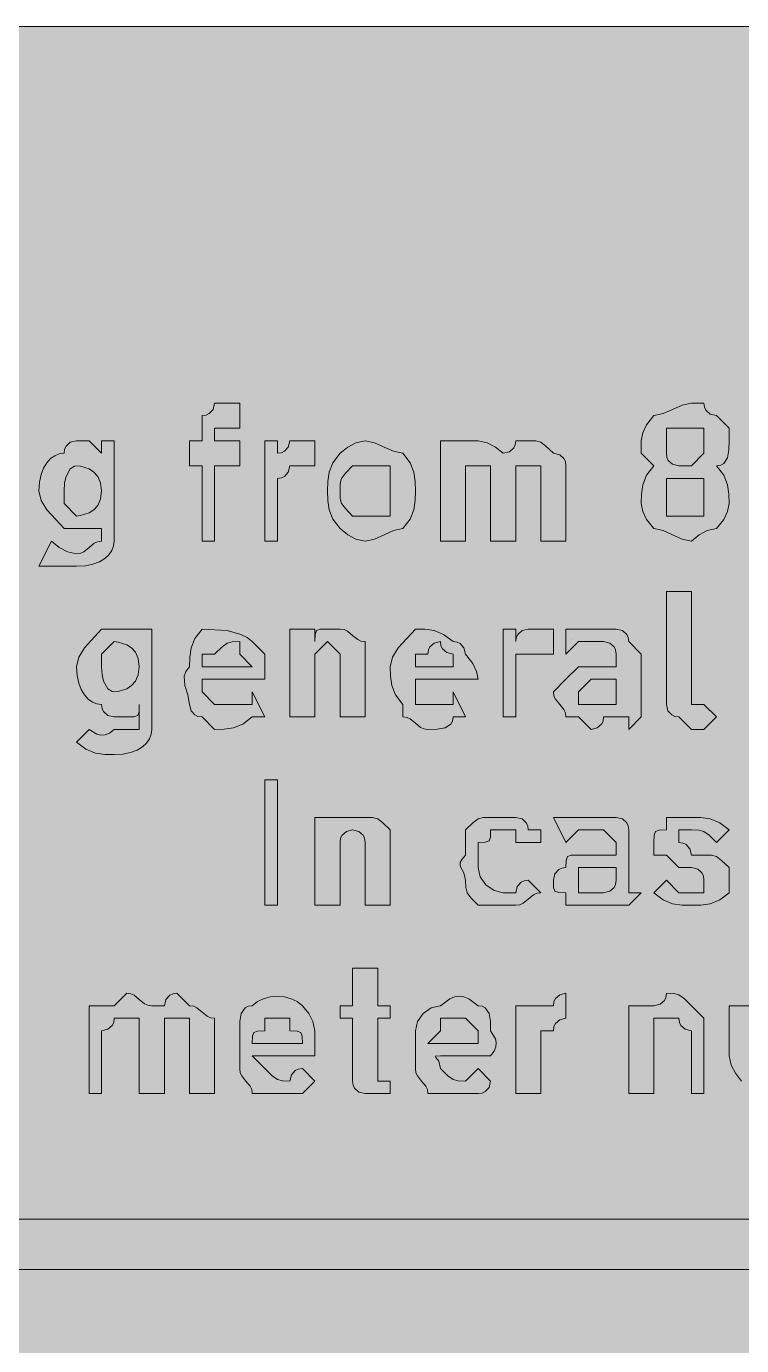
# Model space of a CAD drawing. Header units: metres. Extents: x 10 to 558, y 11 to 259.
# Drawn here: x 99.8 to 168.1, y 132.9 to 259 of the extents above; entities that cross this region are included whole.
import ezdxf

# ---------------------------------------------------------------- set-up
doc = ezdxf.new("R2010")
doc.units = ezdxf.units.M
for name, color, linetype, true_color in [('FILL_FIREBRICK_C36B00', 7, 'Continuous', 0xc36b00), ('FILL_WHITE_FFFFFF', 7, 'Continuous', 0xffffff), ('STROKE_WHITE_FFFFFF', 7, 'Continuous', 0xffffff)]:
    doc.layers.add(name, color=color, linetype=linetype, true_color=true_color)

msp = doc.modelspace()

# ---------------------------------------------------------------- hatches: boundary and pattern name
at = {"layer": 'FILL_FIREBRICK_C36B00', "true_color": 0xc36b00}
h = msp.add_hatch(color=7, dxfattribs=at)
h.dxf.hatch_style = 1
h.paths.add_polyline_path([(551.8, 258.91), (552.54, 258.75), (553.8, 258.21), (554.83, 257.44), (555.75, 256.56), (556.54, 256.06), (557.14, 255.47), (557.56, 254.83), (557.85, 254.16), (558.11, 252.85), (558.15, 251.76), (558.15, 17.76), (558.15, 15.36), (555.75, 12.96), (554.83, 12.08), (553.8, 11.31), (552.54, 10.77), (551.8, 10.61), (550.95, 10.56), (16.95, 10.56), (16.05, 10.58), (15.15, 10.71), (14.25, 11.07), (13.35, 11.76), (12.6, 11.91), (11.83, 12.27), (10.95, 12.96), (10.55, 13.46), (10.26, 14.05), (9.9, 15.36), (9.75, 17.76), (9.75, 251.76), (9.75, 254.16), (9.94, 255.04), (10.35, 255.81), (10.95, 256.56), (11.83, 257.25), (12.6, 257.61), (13.35, 257.76), (14.25, 258.45), (15.15, 258.81), (16.05, 258.94), (16.95, 258.96), (550.95, 258.96), (551.8, 258.91)])
at = {"layer": 'FILL_WHITE_FFFFFF', "true_color": 0xffffff}
h = msp.add_hatch(color=7, dxfattribs=at)
h.dxf.hatch_style = 1
h.paths.add_polyline_path([(117.75, 209.76), (116.55, 209.76), (116.55, 216.96), (115.35, 216.96), (115.35, 219.36), (116.55, 219.36), (116.55, 220.56), (116.55, 221.76), (116.95, 221.81), (117.24, 221.95), (117.6, 222.36), (117.75, 222.96), (118.95, 222.96), (120.15, 222.96), (120.15, 220.56), (118.95, 220.56), (117.75, 220.56), (117.75, 219.36), (120.15, 219.36), (120.15, 216.96), (117.75, 216.96), (117.75, 209.76)])
h = msp.add_hatch(color=7, dxfattribs=at)
h.dxf.hatch_style = 1
h.paths.add_polyline_path([(166.93, 214.26), (166.95, 213.36), (166.8, 212.61), (166.44, 211.84), (165.75, 210.96), (164.87, 210.77), (164.1, 210.36), (163.35, 209.76), (162.45, 209.95), (161.55, 210.36), (160.65, 210.77), (159.75, 210.96), (159.06, 211.84), (158.7, 212.61), (158.55, 213.36), (158.57, 214.26), (158.7, 215.16), (159.06, 216.06), (159.75, 216.96), (158.55, 218.16), (158.55, 219.36), (158.7, 220.11), (159.06, 220.88), (159.75, 221.76), (160.65, 221.95), (161.55, 222.36), (162.45, 222.77), (163.35, 222.96), (164.55, 222.96), (164.6, 222.56), (164.74, 222.27), (165.15, 221.91), (165.75, 221.76), (166.95, 220.56), (166.95, 219.36), (166.93, 218.48), (166.8, 217.71), (166.44, 217.17), (166.15, 217.01), (165.75, 216.96), (166.44, 216.06), (166.8, 215.16), (166.93, 214.26)])
h.paths.add_polyline_path([(160.95, 212.16), (163.35, 212.16), (164.55, 212.16), (164.55, 213.36), (164.55, 215.76), (163.35, 215.76), (160.95, 215.76), (160.95, 213.36), (160.95, 212.16)], flags=16)
h.paths.add_polyline_path([(164.55, 219.36), (164.55, 220.56), (163.35, 220.56), (160.95, 220.56), (160.95, 219.36), (160.95, 218.16), (161, 217.76), (161.14, 217.47), (161.55, 217.11), (162.15, 216.96), (163.35, 216.96), (164.55, 218.16), (164.55, 219.36)], flags=16)
h = msp.add_hatch(color=7, dxfattribs=at)
h.dxf.hatch_style = 1
h.paths.add_polyline_path([(108.15, 219.36), (108.15, 209.76), (108.09, 209.31), (107.92, 208.88), (107.64, 208.47), (107.25, 208.11), (106.74, 207.8), (106.12, 207.57), (105.39, 207.41), (104.55, 207.36), (100.95, 207.36), (102.15, 209.76), (102.9, 209.16), (103.67, 208.75), (104.55, 208.56), (104.95, 208.61), (105.26, 208.75), (105.75, 209.16), (106.24, 209.57), (106.55, 209.71), (106.95, 209.76), (106.95, 210.96), (105.75, 210.96), (104.55, 210.96), (103.35, 210.96), (101.7, 212.76), (101.16, 213.66), (100.95, 214.56), (101, 215.4), (101.16, 216.13), (101.39, 216.75), (101.7, 217.26), (102.06, 217.65), (102.47, 217.93), (102.9, 218.1), (103.35, 218.16), (103.4, 218.56), (103.54, 218.85), (103.95, 219.21), (104.55, 219.36), (105.75, 219.36), (106.95, 218.16), (106.95, 219.36), (108.15, 219.36)])
h.paths.add_polyline_path([(103.95, 216.66), (103.54, 215.95), (103.4, 215.35), (103.35, 214.56), (103.35, 213.36), (104.55, 212.16), (104.92, 212.2), (105.75, 212.46), (106.19, 212.75), (106.57, 213.17), (106.85, 213.77), (106.95, 214.56), (106.85, 215.35), (106.57, 215.95), (106.19, 216.37), (105.75, 216.66), (104.92, 216.92), (104.55, 216.96), (104.36, 216.92), (103.95, 216.66)], flags=16)
h = msp.add_hatch(color=7, dxfattribs=at)
h.dxf.hatch_style = 1
h.paths.add_polyline_path([(124.15, 218.21), (124.44, 218.35), (124.8, 218.76), (124.95, 219.36), (127.35, 219.36), (127.35, 216.96), (124.95, 216.96), (124.8, 216.36), (124.44, 215.95), (124.15, 215.81), (123.75, 215.76), (123.75, 209.76), (122.55, 209.76), (122.55, 219.36), (123.75, 219.36), (123.75, 218.16), (124.15, 218.21)])
h = msp.add_hatch(color=7, dxfattribs=at)
h.dxf.hatch_style = 1
h.paths.add_polyline_path([(128.7, 216.36), (129.06, 217.26), (129.75, 218.16), (130.5, 218.76), (131.27, 219.17), (132.15, 219.36), (133.05, 219.17), (133.95, 218.76), (134.85, 218.35), (135.75, 218.16), (136.44, 217.26), (136.8, 216.36), (136.93, 215.46), (136.95, 214.56), (136.93, 213.66), (136.8, 212.76), (136.44, 211.86), (135.75, 210.96), (134.85, 210.77), (133.95, 210.36), (133.05, 209.95), (132.15, 209.76), (131.27, 209.95), (130.5, 210.36), (129.75, 210.96), (129.06, 211.86), (128.7, 212.76), (128.57, 213.66), (128.55, 214.56), (128.57, 215.46), (128.7, 216.36)])
h.paths.add_polyline_path([(130.26, 216.25), (129.9, 215.76), (129.77, 215.27), (129.75, 214.56), (129.77, 213.85), (129.9, 213.36), (130.26, 212.87), (130.95, 212.16), (132.15, 212.16), (134.55, 212.16), (134.55, 214.56), (134.55, 216.96), (132.15, 216.96), (130.95, 216.96), (130.26, 216.25)], flags=16)
h = msp.add_hatch(color=7, dxfattribs=at)
h.dxf.hatch_style = 1
h.paths.add_polyline_path([(143.83, 219.17), (144.6, 218.76), (145.35, 218.16), (145.95, 218.31), (146.36, 218.67), (146.5, 218.96), (146.55, 219.36), (147.75, 219.36), (148.46, 219.34), (148.95, 219.21), (149.44, 218.85), (150.15, 218.16), (150.75, 218.01), (151.16, 217.65), (151.3, 217.36), (151.35, 216.96), (151.35, 209.76), (148.95, 209.76), (148.95, 215.76), (148.95, 216.96), (147.75, 216.96), (146.55, 216.96), (146.55, 215.76), (146.55, 209.76), (144.15, 209.76), (144.15, 215.76), (144.15, 216.96), (142.95, 216.96), (141.75, 216.96), (141.75, 215.76), (141.75, 209.76), (139.35, 209.76), (139.35, 219.36), (141.75, 219.36), (142.95, 219.36), (143.83, 219.17)])
h = msp.add_hatch(color=7, dxfattribs=at)
h.dxf.hatch_style = 1
h.paths.add_polyline_path([(160.95, 204.96), (163.35, 204.96), (163.35, 194.16), (164.55, 194.16), (165.75, 192.96), (164.55, 191.76), (163.35, 191.76), (162.15, 192.96), (161.75, 193.01), (161.46, 193.15), (161.1, 193.56), (160.95, 194.16), (160.95, 204.96)])
h = msp.add_hatch(color=7, dxfattribs=at)
h.dxf.hatch_style = 1
h.paths.add_polyline_path([(111.75, 191.76), (111.69, 191.31), (111.52, 190.88), (111.24, 190.47), (110.85, 190.11), (110.34, 189.8), (109.72, 189.57), (108.99, 189.41), (108.15, 189.36), (107.25, 189.38), (106.35, 189.51), (105.45, 189.87), (104.55, 190.56), (105.75, 191.76), (106.5, 191.31), (106.86, 191.23), (107.27, 191.25), (107.7, 191.42), (108.15, 191.76), (110.55, 191.76), (110.55, 192.96), (110.55, 194.16), (110.53, 193.47), (110.4, 193.11), (110.04, 192.98), (109.35, 192.96), (108.15, 192.96), (107.55, 193.11), (107.14, 193.47), (107, 193.76), (106.95, 194.16), (106.5, 194.22), (106.07, 194.38), (105.66, 194.67), (105.3, 195.06), (104.99, 195.57), (104.76, 196.18), (104.6, 196.92), (104.55, 197.76), (104.76, 198.66), (105.3, 199.56), (106.95, 201.36), (108.15, 201.36), (109.35, 201.36), (110.55, 201.36), (111.75, 201.36), (111.75, 191.76)])
h.paths.add_polyline_path([(106.95, 197.76), (107, 196.97), (107.14, 196.37), (107.55, 195.66), (107.96, 195.4), (108.15, 195.36), (108.52, 195.4), (109.35, 195.66), (109.79, 195.95), (110.18, 196.37), (110.45, 196.97), (110.55, 197.76), (110.45, 198.55), (110.18, 199.15), (109.79, 199.57), (109.35, 199.86), (108.52, 200.12), (108.15, 200.16), (106.95, 198.96), (106.95, 197.76)], flags=16)
h = msp.add_hatch(color=7, dxfattribs=at)
h.dxf.hatch_style = 1
h.paths.add_polyline_path([(116.15, 193.01), (115.86, 193.15), (115.5, 193.56), (115.35, 194.16), (115.18, 195.06), (114.9, 195.96), (114.84, 196.86), (115.01, 197.31), (115.35, 197.76), (115.37, 198.66), (115.5, 199.56), (115.86, 200.46), (116.55, 201.36), (118.95, 201.21), (120.26, 200.85), (120.85, 200.56), (121.35, 200.16), (122.55, 198.96), (122.55, 196.56), (116.55, 196.56), (116.55, 195.36), (117.75, 194.16), (118.95, 194.16), (121.35, 194.16), (121.35, 195.36), (122.55, 192.96), (121.35, 192.96), (120.45, 192.27), (119.55, 191.91), (118.65, 191.78), (117.75, 191.76), (116.55, 192.96), (116.15, 193.01)])
h.paths.add_polyline_path([(120.15, 198.96), (120.15, 200.16), (119.44, 200.14), (118.95, 200.01), (118.46, 199.65), (117.75, 198.96), (116.55, 198.96), (116.55, 197.76), (121.35, 197.76), (120.15, 198.96)], flags=16)
h = msp.add_hatch(color=7, dxfattribs=at)
h.dxf.hatch_style = 1
h.paths.add_polyline_path([(127.35, 198.96), (127.35, 197.76), (127.35, 192.96), (124.95, 192.96), (124.95, 201.36), (127.35, 201.36), (127.35, 200.16), (127.37, 200.85), (127.5, 201.21), (127.86, 201.34), (128.55, 201.36), (129.75, 201.36), (130.15, 201.31), (130.46, 201.17), (130.95, 200.76), (131.44, 200.35), (131.75, 200.21), (132.15, 200.16), (132.15, 198.96), (132.15, 192.96), (129.75, 192.96), (129.75, 197.76), (129.75, 198.96), (128.55, 200.16), (127.35, 198.96)])
h = msp.add_hatch(color=7, dxfattribs=at)
h.dxf.hatch_style = 1
h.paths.add_polyline_path([(137.44, 191.95), (136.95, 192.36), (136.46, 192.77), (136.15, 192.91), (135.75, 192.96), (135.75, 194.16), (135.06, 195.06), (134.7, 195.96), (134.57, 196.86), (134.55, 197.76), (134.76, 198.66), (135.3, 199.56), (136.95, 201.36), (137.85, 201.34), (138.75, 201.21), (139.65, 200.85), (140.55, 200.16), (140.95, 200.11), (141.24, 199.97), (141.6, 199.56), (141.75, 198.96), (142.44, 198.08), (142.8, 197.31), (142.95, 196.56), (136.95, 196.56), (136.95, 195.36), (136.95, 194.16), (139.35, 194.16), (140.55, 194.16), (140.55, 195.36), (141.75, 192.96), (140.55, 192.96), (140.5, 192.56), (140.34, 192.27), (139.8, 191.91), (139.03, 191.78), (138.15, 191.76), (137.75, 191.81), (137.44, 191.95)])
h.paths.add_polyline_path([(140.55, 198.96), (139.95, 199.11), (139.54, 199.47), (139.4, 199.76), (139.35, 200.16), (138.75, 200.01), (138.34, 199.65), (138.2, 199.36), (138.15, 198.96), (136.95, 198.96), (136.95, 197.76), (140.55, 197.76), (140.55, 198.96)], flags=16)
h = msp.add_hatch(color=7, dxfattribs=at)
h.dxf.hatch_style = 1
h.paths.add_polyline_path([(146.6, 200.56), (146.74, 200.85), (147.15, 201.21), (147.75, 201.36), (150.15, 201.36), (150.15, 198.96), (147.75, 198.96), (146.55, 198.96), (146.55, 197.76), (146.55, 192.96), (145.35, 192.96), (145.35, 201.36), (146.55, 201.36), (146.55, 200.16), (146.6, 200.56)])
h = msp.add_hatch(color=7, dxfattribs=at)
h.dxf.hatch_style = 1
h.paths.add_polyline_path([(152.55, 201.36), (153.75, 201.36), (156.15, 201.36), (156.75, 201.21), (157.16, 200.85), (157.3, 200.56), (157.35, 200.16), (158.55, 198.96), (158.55, 197.76), (158.55, 194.16), (158.55, 192.96), (157.35, 191.76), (157.35, 192.96), (156.15, 192.96), (154.95, 192.96), (154.9, 192.56), (154.76, 192.27), (154.35, 191.91), (153.75, 191.76), (152.55, 192.96), (151.35, 192.96), (151.3, 193.36), (151.16, 193.67), (150.75, 194.16), (150.34, 194.65), (150.2, 194.96), (150.15, 195.36), (151.35, 196.56), (152.55, 197.76), (153.75, 197.76), (154.95, 197.76), (156.15, 197.76), (156.15, 198.96), (156.1, 199.36), (155.96, 199.65), (155.55, 200.01), (154.95, 200.16), (153.75, 200.16), (152.55, 200.16), (151.35, 198.96), (151.35, 200.16), (151.35, 201.36), (152.55, 201.36)])
h.paths.add_polyline_path([(156.15, 194.16), (156.15, 195.36), (156.15, 196.56), (154.95, 196.56), (153.75, 196.56), (152.55, 195.36), (152.55, 194.16), (153.75, 194.16), (154.95, 194.16), (156.15, 194.16)], flags=16)
h = msp.add_hatch(color=7, dxfattribs=at)
h.dxf.hatch_style = 1
h.paths.add_polyline_path([(122.55, 186.96), (123.75, 186.96), (123.75, 174.96), (122.55, 174.96), (122.55, 186.96)])
h = msp.add_hatch(color=7, dxfattribs=at)
h.dxf.hatch_style = 1
h.paths.add_polyline_path([(130.35, 182.01), (129.94, 181.65), (129.8, 181.36), (129.75, 180.96), (129.75, 179.76), (129.75, 174.96), (127.35, 174.96), (127.35, 183.36), (129.75, 183.36), (130.95, 183.36), (132.15, 183.36), (132.86, 183.34), (133.35, 183.21), (133.84, 182.85), (134.55, 182.16), (134.55, 180.96), (134.55, 174.96), (132.15, 174.96), (132.15, 180.96), (132.1, 181.36), (131.96, 181.65), (131.55, 182.01), (130.95, 182.16), (130.35, 182.01)])
h = msp.add_hatch(color=7, dxfattribs=at)
h.dxf.hatch_style = 1
h.paths.add_polyline_path([(146.55, 176.16), (146.7, 176.76), (147.06, 177.17), (147.35, 177.31), (147.75, 177.36), (148.95, 176.16), (148.55, 176.11), (148.24, 175.97), (147.75, 175.56), (147.26, 175.15), (146.95, 175.01), (146.55, 174.96), (145.35, 174.96), (142.95, 174.96), (142.26, 175.67), (141.9, 176.16), (141.77, 176.65), (141.75, 177.36), (141.58, 178.07), (141.3, 178.56), (141.22, 178.79), (141.24, 179.05), (141.41, 179.36), (141.75, 179.76), (141.75, 182.16), (142.46, 182.85), (142.95, 183.21), (143.44, 183.34), (144.15, 183.36), (146.55, 183.36), (147.15, 183.21), (147.56, 182.85), (147.7, 182.56), (147.75, 182.16), (148.95, 182.16), (148.95, 180.96), (147.75, 180.96), (146.55, 180.96), (146.55, 182.16), (144.15, 182.16), (144.13, 181.47), (144, 181.11), (143.64, 180.98), (142.95, 180.96), (142.95, 178.56), (143.16, 177.68), (143.7, 176.91), (144.47, 176.37), (145.35, 176.16), (146.55, 176.16)])
h = msp.add_hatch(color=7, dxfattribs=at)
h.dxf.hatch_style = 1
h.paths.add_polyline_path([(151.35, 176.16), (150.66, 176.18), (150.3, 176.31), (150.17, 176.67), (150.15, 177.36), (150.3, 177.96), (150.66, 178.37), (150.95, 178.51), (151.35, 178.56), (151.37, 179.25), (151.5, 179.61), (151.86, 179.74), (152.55, 179.76), (153.75, 179.76), (156.15, 179.76), (156.15, 180.96), (154.95, 182.16), (153.75, 182.16), (152.55, 182.16), (151.35, 180.96), (150.15, 183.36), (151.35, 183.36), (152.55, 183.36), (153.75, 183.36), (156.15, 183.36), (156.75, 183.21), (157.16, 182.85), (157.3, 182.56), (157.35, 182.16), (157.35, 180.96), (157.35, 179.76), (157.35, 177.36), (157.35, 176.16), (158.55, 176.16), (157.35, 174.96), (156.15, 174.96), (154.95, 174.96), (153.75, 174.96), (151.35, 174.96), (151.35, 176.16)])
h.paths.add_polyline_path([(155.55, 176.31), (155.96, 176.67), (156.1, 176.96), (156.15, 177.36), (156.15, 178.56), (154.95, 178.56), (153.75, 178.56), (152.55, 178.56), (152.55, 177.36), (152.55, 176.16), (153.75, 176.16), (154.95, 176.16), (155.55, 176.31)], flags=16)
h = msp.add_hatch(color=7, dxfattribs=at)
h.dxf.hatch_style = 1
h.paths.add_polyline_path([(162.55, 180.91), (162.84, 180.77), (163.2, 180.36), (163.35, 179.76), (164.55, 179.76), (165.26, 179.74), (165.75, 179.61), (166.24, 179.25), (166.95, 178.56), (166.95, 177.36), (166.95, 176.16), (166.05, 175.47), (165.15, 175.11), (164.25, 174.98), (163.35, 174.96), (162.45, 174.98), (161.55, 175.11), (160.65, 175.47), (159.75, 176.16), (160.95, 177.36), (162.15, 176.16), (163.35, 176.16), (164.55, 176.16), (164.55, 177.36), (164.5, 177.76), (164.36, 178.05), (163.95, 178.41), (163.35, 178.56), (162.15, 178.56), (160.95, 179.76), (159.75, 179.76), (159.75, 180.96), (159.77, 181.65), (159.9, 182.01), (160.26, 182.14), (160.95, 182.16), (160.95, 183.36), (162.15, 183.36), (163.35, 183.36), (164.25, 183.34), (165.15, 183.21), (166.05, 182.85), (166.95, 182.16), (165.75, 180.96), (165.04, 181.65), (164.55, 182.01), (164.06, 182.14), (163.35, 182.16), (162.15, 182.16), (162.15, 180.96), (162.55, 180.91)])
h = msp.add_hatch(color=7, dxfattribs=at)
h.dxf.hatch_style = 1
h.paths.add_polyline_path([(133.35, 158.16), (134.55, 158.16), (134.55, 156.96), (132.15, 156.96), (131.55, 157.11), (131.14, 157.47), (131, 157.76), (130.95, 158.16), (130.95, 164.16), (129.75, 164.16), (129.75, 165.36), (130.95, 165.36), (130.95, 168.96), (133.35, 168.96), (133.35, 165.36), (134.55, 165.36), (134.55, 164.16), (133.35, 164.16), (133.35, 159.36), (133.35, 158.16)])
h = msp.add_hatch(color=7, dxfattribs=at)
h.dxf.hatch_style = 1
h.paths.add_polyline_path([(108.15, 165.36), (109.35, 166.56), (109.75, 166.51), (110.06, 166.37), (110.55, 165.96), (111.04, 165.55), (111.35, 165.41), (111.75, 165.36), (112.95, 165.36), (113.1, 165.96), (113.46, 166.37), (113.75, 166.51), (114.15, 166.56), (115.35, 165.36), (115.75, 165.31), (116.06, 165.17), (116.55, 164.76), (117.04, 164.35), (117.35, 164.21), (117.75, 164.16), (117.75, 162.96), (117.75, 156.96), (115.35, 156.96), (115.35, 162.96), (115.35, 164.16), (114.15, 164.16), (112.95, 164.16), (112.95, 162.96), (112.95, 156.96), (110.55, 156.96), (110.55, 162.96), (110.55, 164.16), (109.35, 164.16), (108.15, 164.16), (108.1, 163.76), (107.96, 163.47), (107.55, 163.11), (106.95, 162.96), (106.95, 156.96), (105.75, 156.96), (105.75, 165.36), (106.95, 165.36), (108.15, 165.36)])
h = msp.add_hatch(color=7, dxfattribs=at)
h.dxf.hatch_style = 1
h.paths.add_polyline_path([(150.15, 165.36), (150.2, 165.76), (150.34, 166.05), (150.75, 166.41), (151.35, 166.56), (151.35, 164.16), (150.75, 164.01), (150.34, 163.65), (150.2, 163.36), (150.15, 162.96), (148.95, 162.96), (148.95, 161.76), (148.95, 156.96), (146.55, 156.96), (146.55, 165.36), (148.95, 165.36), (150.15, 165.36)])
h = msp.add_hatch(color=7, dxfattribs=at)
h.dxf.hatch_style = 1
h.paths.add_polyline_path([(159.75, 164.16), (159.75, 162.96), (159.75, 156.96), (157.35, 156.96), (157.35, 165.36), (159.75, 165.36), (160.35, 165.51), (160.76, 165.87), (160.9, 166.16), (160.95, 166.56), (161.66, 166.54), (162.15, 166.41), (162.64, 166.05), (163.35, 165.36), (164.55, 164.16), (164.55, 162.96), (164.55, 156.96), (163.35, 156.96), (163.35, 162.96), (162.75, 163.11), (162.34, 163.47), (162.2, 163.76), (162.15, 164.16), (160.95, 164.16), (159.75, 164.16)])
h = msp.add_hatch(color=7, dxfattribs=at)
h.dxf.hatch_style = 1
h.paths.add_polyline_path([(121.3, 157.36), (121.16, 157.67), (120.75, 158.16), (120.34, 158.65), (120.2, 158.96), (120.15, 159.36), (120.15, 162.96), (120.17, 163.84), (120.3, 164.61), (120.66, 165.15), (120.95, 165.31), (121.35, 165.36), (121.85, 165.75), (122.44, 166.03), (123.08, 166.2), (123.75, 166.26), (124.42, 166.2), (125.06, 166.03), (125.65, 165.75), (126.15, 165.36), (126.75, 164.61), (127.16, 163.84), (127.35, 162.96), (127.35, 160.56), (121.35, 160.56), (122.55, 159.36), (123.26, 158.67), (123.75, 158.31), (124.24, 158.18), (124.95, 158.16), (125.1, 158.76), (125.46, 159.17), (125.75, 159.31), (126.15, 159.36), (127.35, 158.16), (126.15, 156.96), (122.55, 156.96), (121.35, 156.96), (121.3, 157.36)])
h.paths.add_polyline_path([(126.13, 162.45), (126, 162.81), (125.64, 162.94), (124.95, 162.96), (124.95, 164.16), (122.55, 164.16), (122.55, 162.96), (121.86, 162.94), (121.5, 162.81), (121.37, 162.45), (121.35, 161.76), (126.15, 161.76), (126.13, 162.45)], flags=16)
h = msp.add_hatch(color=7, dxfattribs=at)
h.dxf.hatch_style = 1
h.paths.add_polyline_path([(138.1, 157.36), (137.96, 157.67), (137.55, 158.16), (137.14, 158.65), (137, 158.96), (136.95, 159.36), (136.95, 162.96), (137.16, 163.84), (137.7, 164.61), (138.47, 165.15), (139.35, 165.36), (140.25, 166.03), (140.7, 166.2), (141.15, 166.26), (141.6, 166.2), (142.05, 166.03), (142.95, 165.36), (143.35, 165.31), (143.64, 165.15), (144, 164.61), (144.13, 163.84), (144.15, 162.96), (144.6, 162.21), (144.68, 161.85), (144.66, 161.44), (144.49, 161.01), (144.15, 160.56), (139.35, 160.56), (138.84, 160.54), (138.9, 160.41), (139.18, 160.05), (139.35, 159.36), (140.06, 158.67), (140.55, 158.31), (141.04, 158.18), (141.75, 158.16), (142.95, 159.36), (144.15, 158.16), (144, 157.56), (143.64, 157.15), (143.35, 157.01), (142.95, 156.96), (140.55, 156.96), (138.15, 156.96), (138.1, 157.36)])
h.paths.add_polyline_path([(142.95, 162.96), (141.75, 164.16), (139.35, 164.16), (139.35, 162.96), (138.15, 161.76), (142.95, 161.76), (142.95, 162.96)], flags=16)
h = msp.add_hatch(color=7, dxfattribs=at)
h.dxf.hatch_style = 1
h.paths.add_polyline_path([(169.8, 157.11), (169.03, 157.47), (168.15, 158.16), (167.55, 158.91), (167.14, 159.68), (166.95, 160.56), (166.95, 165.36), (169.35, 165.36), (169.35, 160.56), (169.35, 159.36), (169.75, 159.31), (170.04, 159.17), (170.4, 158.76), (170.55, 158.16), (170.95, 158.21), (171.24, 158.35), (171.6, 158.76), (171.75, 159.36), (172.44, 159.38), (172.8, 159.51), (172.93, 159.87), (172.95, 160.56), (172.95, 165.36), (174.15, 165.36), (174.15, 156.96), (172.95, 156.96), (171.75, 156.96), (170.55, 156.96), (169.8, 157.11)])
h = msp.add_hatch(color=7, dxfattribs=at)
h.dxf.hatch_style = 1
h.paths.add_polyline_path([(62.55, 140.16), (62.55, 144.96), (495.75, 144.96), (490.95, 149.76), (498.15, 149.76), (505.35, 142.56), (498.15, 135.36), (490.95, 135.36), (495.75, 140.16), (62.55, 140.16)])

# ---------------------------------------------------------------- linework, layer by layer
at = {"layer": 'FILL_FIREBRICK_C36B00', "lineweight": 0, "true_color": 0xc36b00}
msp.add_lwpolyline([(9.75, 17.76), (9.75, 251.76), (9.75, 254.16), (9.94, 255.04), (10.35, 255.81), (10.95, 256.56), (11.83, 257.25), (12.6, 257.61), (13.35, 257.76), (14.25, 258.45), (15.15, 258.81), (16.05, 258.94), (16.95, 258.96), (550.95, 258.96)], dxfattribs=at)
at = {"layer": 'FILL_WHITE_FFFFFF', "lineweight": 0, "true_color": 0xffffff}
for points in [[(117.75, 209.76), (116.55, 209.76), (116.55, 216.96), (115.35, 216.96), (115.35, 219.36), (116.55, 219.36), (116.55, 220.56), (116.55, 221.76), (116.95, 221.81), (117.24, 221.95), (117.6, 222.36), (117.75, 222.96), (118.95, 222.96), (120.15, 222.96), (120.15, 220.56), (118.95, 220.56), (117.75, 220.56), (117.75, 219.36), (120.15, 219.36), (120.15, 216.96), (117.75, 216.96)], [(166.93, 214.26), (166.95, 213.36), (166.8, 212.61), (166.44, 211.84), (165.75, 210.96), (164.87, 210.77), (164.1, 210.36), (163.35, 209.76), (162.45, 209.95), (161.55, 210.36), (160.65, 210.77), (159.75, 210.96), (159.06, 211.84), (158.7, 212.61), (158.55, 213.36), (158.57, 214.26), (158.7, 215.16), (159.06, 216.06), (159.75, 216.96), (158.55, 218.16), (158.55, 219.36), (158.7, 220.11), (159.06, 220.88), (159.75, 221.76), (160.65, 221.95), (161.55, 222.36), (162.45, 222.77), (163.35, 222.96), (164.55, 222.96), (164.6, 222.56), (164.74, 222.27), (165.15, 221.91), (165.75, 221.76), (166.95, 220.56), (166.95, 219.36), (166.93, 218.48), (166.8, 217.71), (166.44, 217.17), (166.15, 217.01), (165.75, 216.96), (166.44, 216.06), (166.8, 215.16)], [(164.55, 219.36), (164.55, 220.56), (163.35, 220.56), (160.95, 220.56), (160.95, 219.36), (160.95, 218.16), (161, 217.76), (161.14, 217.47), (161.55, 217.11), (162.15, 216.96), (163.35, 216.96), (164.55, 218.16)], [(108.15, 219.36), (108.15, 209.76), (108.09, 209.31), (107.92, 208.88), (107.64, 208.47), (107.25, 208.11), (106.74, 207.8), (106.12, 207.57), (105.39, 207.41), (104.55, 207.36), (100.95, 207.36), (102.15, 209.76), (102.9, 209.16), (103.67, 208.75), (104.55, 208.56), (104.95, 208.61), (105.26, 208.75), (105.75, 209.16), (106.24, 209.57), (106.55, 209.71), (106.95, 209.76), (106.95, 210.96), (105.75, 210.96), (104.55, 210.96), (103.35, 210.96), (101.7, 212.76), (101.16, 213.66), (100.95, 214.56), (101, 215.4), (101.16, 216.13), (101.39, 216.75), (101.7, 217.26), (102.06, 217.65), (102.47, 217.93), (102.9, 218.1), (103.35, 218.16), (103.4, 218.56), (103.54, 218.85), (103.95, 219.21), (104.55, 219.36), (105.75, 219.36), (106.95, 218.16), (106.95, 219.36)], [(124.15, 218.21), (124.44, 218.35), (124.8, 218.76), (124.95, 219.36), (127.35, 219.36), (127.35, 216.96), (124.95, 216.96), (124.8, 216.36), (124.44, 215.95), (124.15, 215.81), (123.75, 215.76), (123.75, 209.76), (122.55, 209.76), (122.55, 219.36), (123.75, 219.36), (123.75, 218.16)], [(128.7, 216.36), (129.06, 217.26), (129.75, 218.16), (130.5, 218.76), (131.27, 219.17), (132.15, 219.36), (133.05, 219.17), (133.95, 218.76), (134.85, 218.35), (135.75, 218.16), (136.44, 217.26), (136.8, 216.36), (136.93, 215.46), (136.95, 214.56), (136.93, 213.66), (136.8, 212.76), (136.44, 211.86), (135.75, 210.96), (134.85, 210.77), (133.95, 210.36), (133.05, 209.95), (132.15, 209.76), (131.27, 209.95), (130.5, 210.36), (129.75, 210.96), (129.06, 211.86), (128.7, 212.76), (128.57, 213.66), (128.55, 214.56), (128.57, 215.46)], [(143.83, 219.17), (144.6, 218.76), (145.35, 218.16), (145.95, 218.31), (146.36, 218.67), (146.5, 218.96), (146.55, 219.36), (147.75, 219.36), (148.46, 219.34), (148.95, 219.21), (149.44, 218.85), (150.15, 218.16), (150.75, 218.01), (151.16, 217.65), (151.3, 217.36), (151.35, 216.96), (151.35, 209.76), (148.95, 209.76), (148.95, 215.76), (148.95, 216.96), (147.75, 216.96), (146.55, 216.96), (146.55, 215.76), (146.55, 209.76), (144.15, 209.76), (144.15, 215.76), (144.15, 216.96), (142.95, 216.96), (141.75, 216.96), (141.75, 215.76), (141.75, 209.76), (139.35, 209.76), (139.35, 219.36), (141.75, 219.36), (142.95, 219.36)], [(103.95, 216.66), (103.54, 215.95), (103.4, 215.35), (103.35, 214.56), (103.35, 213.36), (104.55, 212.16), (104.92, 212.2), (105.75, 212.46), (106.19, 212.75), (106.57, 213.17), (106.85, 213.77), (106.95, 214.56), (106.85, 215.35), (106.57, 215.95), (106.19, 216.37), (105.75, 216.66), (104.92, 216.92), (104.55, 216.96), (104.36, 216.92)], [(130.26, 216.25), (129.9, 215.76), (129.77, 215.27), (129.75, 214.56), (129.77, 213.85), (129.9, 213.36), (130.26, 212.87), (130.95, 212.16), (132.15, 212.16), (134.55, 212.16), (134.55, 214.56), (134.55, 216.96), (132.15, 216.96), (130.95, 216.96)], [(160.95, 212.16), (163.35, 212.16), (164.55, 212.16), (164.55, 213.36), (164.55, 215.76), (163.35, 215.76), (160.95, 215.76), (160.95, 213.36)], [(160.95, 204.96), (163.35, 204.96), (163.35, 194.16), (164.55, 194.16), (165.75, 192.96), (164.55, 191.76), (163.35, 191.76), (162.15, 192.96), (161.75, 193.01), (161.46, 193.15), (161.1, 193.56), (160.95, 194.16)], [(111.75, 191.76), (111.69, 191.31), (111.52, 190.88), (111.24, 190.47), (110.85, 190.11), (110.34, 189.8), (109.72, 189.57), (108.99, 189.41), (108.15, 189.36), (107.25, 189.38), (106.35, 189.51), (105.45, 189.87), (104.55, 190.56), (105.75, 191.76), (106.5, 191.31), (106.86, 191.23), (107.27, 191.25), (107.7, 191.42), (108.15, 191.76), (110.55, 191.76), (110.55, 192.96), (110.55, 194.16), (110.53, 193.47), (110.4, 193.11), (110.04, 192.98), (109.35, 192.96), (108.15, 192.96), (107.55, 193.11), (107.14, 193.47), (107, 193.76), (106.95, 194.16), (106.5, 194.22), (106.07, 194.38), (105.66, 194.67), (105.3, 195.06), (104.99, 195.57), (104.76, 196.18), (104.6, 196.92), (104.55, 197.76), (104.76, 198.66), (105.3, 199.56), (106.95, 201.36), (108.15, 201.36), (109.35, 201.36), (110.55, 201.36), (111.75, 201.36)], [(116.15, 193.01), (115.86, 193.15), (115.5, 193.56), (115.35, 194.16), (115.18, 195.06), (114.9, 195.96), (114.84, 196.86), (115.01, 197.31), (115.35, 197.76), (115.37, 198.66), (115.5, 199.56), (115.86, 200.46), (116.55, 201.36), (118.95, 201.21), (120.26, 200.85), (120.85, 200.56), (121.35, 200.16), (122.55, 198.96), (122.55, 196.56), (116.55, 196.56), (116.55, 195.36), (117.75, 194.16), (118.95, 194.16), (121.35, 194.16), (121.35, 195.36), (122.55, 192.96), (121.35, 192.96), (120.45, 192.27), (119.55, 191.91), (118.65, 191.78), (117.75, 191.76), (116.55, 192.96)], [(127.35, 198.96), (127.35, 197.76), (127.35, 192.96), (124.95, 192.96), (124.95, 201.36), (127.35, 201.36), (127.35, 200.16), (127.37, 200.85), (127.5, 201.21), (127.86, 201.34), (128.55, 201.36), (129.75, 201.36), (130.15, 201.31), (130.46, 201.17), (130.95, 200.76), (131.44, 200.35), (131.75, 200.21), (132.15, 200.16), (132.15, 198.96), (132.15, 192.96), (129.75, 192.96), (129.75, 197.76), (129.75, 198.96), (128.55, 200.16)], [(137.44, 191.95), (136.95, 192.36), (136.46, 192.77), (136.15, 192.91), (135.75, 192.96), (135.75, 194.16), (135.06, 195.06), (134.7, 195.96), (134.57, 196.86), (134.55, 197.76), (134.76, 198.66), (135.3, 199.56), (136.95, 201.36), (137.85, 201.34), (138.75, 201.21), (139.65, 200.85), (140.55, 200.16), (140.95, 200.11), (141.24, 199.97), (141.6, 199.56), (141.75, 198.96), (142.44, 198.08), (142.8, 197.31), (142.95, 196.56), (136.95, 196.56), (136.95, 195.36), (136.95, 194.16), (139.35, 194.16), (140.55, 194.16), (140.55, 195.36), (141.75, 192.96), (140.55, 192.96), (140.5, 192.56), (140.34, 192.27), (139.8, 191.91), (139.03, 191.78), (138.15, 191.76), (137.75, 191.81)], [(146.6, 200.56), (146.74, 200.85), (147.15, 201.21), (147.75, 201.36), (150.15, 201.36), (150.15, 198.96), (147.75, 198.96), (146.55, 198.96), (146.55, 197.76), (146.55, 192.96), (145.35, 192.96), (145.35, 201.36), (146.55, 201.36), (146.55, 200.16)], [(152.55, 201.36), (153.75, 201.36), (156.15, 201.36), (156.75, 201.21), (157.16, 200.85), (157.3, 200.56), (157.35, 200.16), (158.55, 198.96), (158.55, 197.76), (158.55, 194.16), (158.55, 192.96), (157.35, 191.76), (157.35, 192.96), (156.15, 192.96), (154.95, 192.96), (154.9, 192.56), (154.76, 192.27), (154.35, 191.91), (153.75, 191.76), (152.55, 192.96), (151.35, 192.96), (151.3, 193.36), (151.16, 193.67), (150.75, 194.16), (150.34, 194.65), (150.2, 194.96), (150.15, 195.36), (151.35, 196.56), (152.55, 197.76), (153.75, 197.76), (154.95, 197.76), (156.15, 197.76), (156.15, 198.96), (156.1, 199.36), (155.96, 199.65), (155.55, 200.01), (154.95, 200.16), (153.75, 200.16), (152.55, 200.16), (151.35, 198.96), (151.35, 200.16), (151.35, 201.36)], [(106.95, 197.76), (107, 196.97), (107.14, 196.37), (107.55, 195.66), (107.96, 195.4), (108.15, 195.36), (108.52, 195.4), (109.35, 195.66), (109.79, 195.95), (110.18, 196.37), (110.45, 196.97), (110.55, 197.76), (110.45, 198.55), (110.18, 199.15), (109.79, 199.57), (109.35, 199.86), (108.52, 200.12), (108.15, 200.16), (106.95, 198.96)], [(120.15, 198.96), (120.15, 200.16), (119.44, 200.14), (118.95, 200.01), (118.46, 199.65), (117.75, 198.96), (116.55, 198.96), (116.55, 197.76), (121.35, 197.76)], [(140.55, 198.96), (139.95, 199.11), (139.54, 199.47), (139.4, 199.76), (139.35, 200.16), (138.75, 200.01), (138.34, 199.65), (138.2, 199.36), (138.15, 198.96), (136.95, 198.96), (136.95, 197.76), (140.55, 197.76)], [(156.15, 194.16), (156.15, 195.36), (156.15, 196.56), (154.95, 196.56), (153.75, 196.56), (152.55, 195.36), (152.55, 194.16), (153.75, 194.16), (154.95, 194.16)], [(122.55, 186.96), (123.75, 186.96), (123.75, 174.96), (122.55, 174.96)], [(130.35, 182.01), (129.94, 181.65), (129.8, 181.36), (129.75, 180.96), (129.75, 179.76), (129.75, 174.96), (127.35, 174.96), (127.35, 183.36), (129.75, 183.36), (130.95, 183.36), (132.15, 183.36), (132.86, 183.34), (133.35, 183.21), (133.84, 182.85), (134.55, 182.16), (134.55, 180.96), (134.55, 174.96), (132.15, 174.96), (132.15, 180.96), (132.1, 181.36), (131.96, 181.65), (131.55, 182.01), (130.95, 182.16)], [(146.55, 176.16), (146.7, 176.76), (147.06, 177.17), (147.35, 177.31), (147.75, 177.36), (148.95, 176.16), (148.55, 176.11), (148.24, 175.97), (147.75, 175.56), (147.26, 175.15), (146.95, 175.01), (146.55, 174.96), (145.35, 174.96), (142.95, 174.96), (142.26, 175.67), (141.9, 176.16), (141.77, 176.65), (141.75, 177.36), (141.58, 178.07), (141.3, 178.56), (141.22, 178.79), (141.24, 179.05), (141.41, 179.36), (141.75, 179.76), (141.75, 182.16), (142.46, 182.85), (142.95, 183.21), (143.44, 183.34), (144.15, 183.36), (146.55, 183.36), (147.15, 183.21), (147.56, 182.85), (147.7, 182.56), (147.75, 182.16), (148.95, 182.16), (148.95, 180.96), (147.75, 180.96), (146.55, 180.96), (146.55, 182.16), (144.15, 182.16), (144.13, 181.47), (144, 181.11), (143.64, 180.98), (142.95, 180.96), (142.95, 178.56), (143.16, 177.68), (143.7, 176.91), (144.47, 176.37), (145.35, 176.16)], [(151.35, 176.16), (150.66, 176.18), (150.3, 176.31), (150.17, 176.67), (150.15, 177.36), (150.3, 177.96), (150.66, 178.37), (150.95, 178.51), (151.35, 178.56), (151.37, 179.25), (151.5, 179.61), (151.86, 179.74), (152.55, 179.76), (153.75, 179.76), (156.15, 179.76), (156.15, 180.96), (154.95, 182.16), (153.75, 182.16), (152.55, 182.16), (151.35, 180.96), (150.15, 183.36), (151.35, 183.36), (152.55, 183.36), (153.75, 183.36), (156.15, 183.36), (156.75, 183.21), (157.16, 182.85), (157.3, 182.56), (157.35, 182.16), (157.35, 180.96), (157.35, 179.76), (157.35, 177.36), (157.35, 176.16), (158.55, 176.16), (157.35, 174.96), (156.15, 174.96), (154.95, 174.96), (153.75, 174.96), (151.35, 174.96)], [(162.55, 180.91), (162.84, 180.77), (163.2, 180.36), (163.35, 179.76), (164.55, 179.76), (165.26, 179.74), (165.75, 179.61), (166.24, 179.25), (166.95, 178.56), (166.95, 177.36), (166.95, 176.16), (166.05, 175.47), (165.15, 175.11), (164.25, 174.98), (163.35, 174.96), (162.45, 174.98), (161.55, 175.11), (160.65, 175.47), (159.75, 176.16), (160.95, 177.36), (162.15, 176.16), (163.35, 176.16), (164.55, 176.16), (164.55, 177.36), (164.5, 177.76), (164.36, 178.05), (163.95, 178.41), (163.35, 178.56), (162.15, 178.56), (160.95, 179.76), (159.75, 179.76), (159.75, 180.96), (159.77, 181.65), (159.9, 182.01), (160.26, 182.14), (160.95, 182.16), (160.95, 183.36), (162.15, 183.36), (163.35, 183.36), (164.25, 183.34), (165.15, 183.21), (166.05, 182.85), (166.95, 182.16), (165.75, 180.96), (165.04, 181.65), (164.55, 182.01), (164.06, 182.14), (163.35, 182.16), (162.15, 182.16), (162.15, 180.96)], [(155.55, 176.31), (155.96, 176.67), (156.1, 176.96), (156.15, 177.36), (156.15, 178.56), (154.95, 178.56), (153.75, 178.56), (152.55, 178.56), (152.55, 177.36), (152.55, 176.16), (153.75, 176.16), (154.95, 176.16)], [(133.35, 158.16), (134.55, 158.16), (134.55, 156.96), (132.15, 156.96), (131.55, 157.11), (131.14, 157.47), (131, 157.76), (130.95, 158.16), (130.95, 164.16), (129.75, 164.16), (129.75, 165.36), (130.95, 165.36), (130.95, 168.96), (133.35, 168.96), (133.35, 165.36), (134.55, 165.36), (134.55, 164.16), (133.35, 164.16), (133.35, 159.36)], [(108.15, 165.36), (109.35, 166.56), (109.75, 166.51), (110.06, 166.37), (110.55, 165.96), (111.04, 165.55), (111.35, 165.41), (111.75, 165.36), (112.95, 165.36), (113.1, 165.96), (113.46, 166.37), (113.75, 166.51), (114.15, 166.56), (115.35, 165.36), (115.75, 165.31), (116.06, 165.17), (116.55, 164.76), (117.04, 164.35), (117.35, 164.21), (117.75, 164.16), (117.75, 162.96), (117.75, 156.96), (115.35, 156.96), (115.35, 162.96), (115.35, 164.16), (114.15, 164.16), (112.95, 164.16), (112.95, 162.96), (112.95, 156.96), (110.55, 156.96), (110.55, 162.96), (110.55, 164.16), (109.35, 164.16), (108.15, 164.16), (108.1, 163.76), (107.96, 163.47), (107.55, 163.11), (106.95, 162.96), (106.95, 156.96), (105.75, 156.96), (105.75, 165.36), (106.95, 165.36)], [(150.15, 165.36), (150.2, 165.76), (150.34, 166.05), (150.75, 166.41), (151.35, 166.56), (151.35, 164.16), (150.75, 164.01), (150.34, 163.65), (150.2, 163.36), (150.15, 162.96), (148.95, 162.96), (148.95, 161.76), (148.95, 156.96), (146.55, 156.96), (146.55, 165.36), (148.95, 165.36)], [(159.75, 164.16), (159.75, 162.96), (159.75, 156.96), (157.35, 156.96), (157.35, 165.36), (159.75, 165.36), (160.35, 165.51), (160.76, 165.87), (160.9, 166.16), (160.95, 166.56), (161.66, 166.54), (162.15, 166.41), (162.64, 166.05), (163.35, 165.36), (164.55, 164.16), (164.55, 162.96), (164.55, 156.96), (163.35, 156.96), (163.35, 162.96), (162.75, 163.11), (162.34, 163.47), (162.2, 163.76), (162.15, 164.16), (160.95, 164.16)], [(121.3, 157.36), (121.16, 157.67), (120.75, 158.16), (120.34, 158.65), (120.2, 158.96), (120.15, 159.36), (120.15, 162.96), (120.17, 163.84), (120.3, 164.61), (120.66, 165.15), (120.95, 165.31), (121.35, 165.36), (121.85, 165.75), (122.44, 166.03), (123.08, 166.2), (123.75, 166.26), (124.42, 166.2), (125.06, 166.03), (125.65, 165.75), (126.15, 165.36), (126.75, 164.61), (127.16, 163.84), (127.35, 162.96), (127.35, 160.56), (121.35, 160.56), (122.55, 159.36), (123.26, 158.67), (123.75, 158.31), (124.24, 158.18), (124.95, 158.16), (125.1, 158.76), (125.46, 159.17), (125.75, 159.31), (126.15, 159.36), (127.35, 158.16), (126.15, 156.96), (122.55, 156.96), (121.35, 156.96)], [(138.1, 157.36), (137.96, 157.67), (137.55, 158.16), (137.14, 158.65), (137, 158.96), (136.95, 159.36), (136.95, 162.96), (137.16, 163.84), (137.7, 164.61), (138.47, 165.15), (139.35, 165.36), (140.25, 166.03), (140.7, 166.2), (141.15, 166.26), (141.6, 166.2), (142.05, 166.03), (142.95, 165.36), (143.35, 165.31), (143.64, 165.15), (144, 164.61), (144.13, 163.84), (144.15, 162.96), (144.6, 162.21), (144.68, 161.85), (144.66, 161.44), (144.49, 161.01), (144.15, 160.56), (139.35, 160.56), (138.84, 160.54), (138.9, 160.41), (139.18, 160.05), (139.35, 159.36), (140.06, 158.67), (140.55, 158.31), (141.04, 158.18), (141.75, 158.16), (142.95, 159.36), (144.15, 158.16), (144, 157.56), (143.64, 157.15), (143.35, 157.01), (142.95, 156.96), (140.55, 156.96), (138.15, 156.96)], [(126.13, 162.45), (126, 162.81), (125.64, 162.94), (124.95, 162.96), (124.95, 164.16), (122.55, 164.16), (122.55, 162.96), (121.86, 162.94), (121.5, 162.81), (121.37, 162.45), (121.35, 161.76), (126.15, 161.76)], [(142.95, 162.96), (141.75, 164.16), (139.35, 164.16), (139.35, 162.96), (138.15, 161.76), (142.95, 161.76)], [(62.55, 140.16), (62.55, 144.96), (495.75, 144.96), (490.95, 149.76), (498.15, 149.76), (505.35, 142.56), (498.15, 135.36), (490.95, 135.36), (495.75, 140.16)]]:
    msp.add_lwpolyline(points, close=True, dxfattribs=at)
msp.add_lwpolyline([(168.15, 158.16), (167.55, 158.91), (167.14, 159.68), (166.95, 160.56), (166.95, 165.36), (169.35, 165.36)], dxfattribs=at)
at = {"layer": 'STROKE_WHITE_FFFFFF', "lineweight": 0, "true_color": 0xffffff}
for points in [[(151.95, 200.4), (151.95, 200.4)], [(122.55, 186.96), (123.75, 186.96), (123.75, 174.96), (122.55, 174.96), (122.55, 186.96)]]:
    msp.add_lwpolyline(points, dxfattribs=at)

doc.saveas('drawing.dxf')
